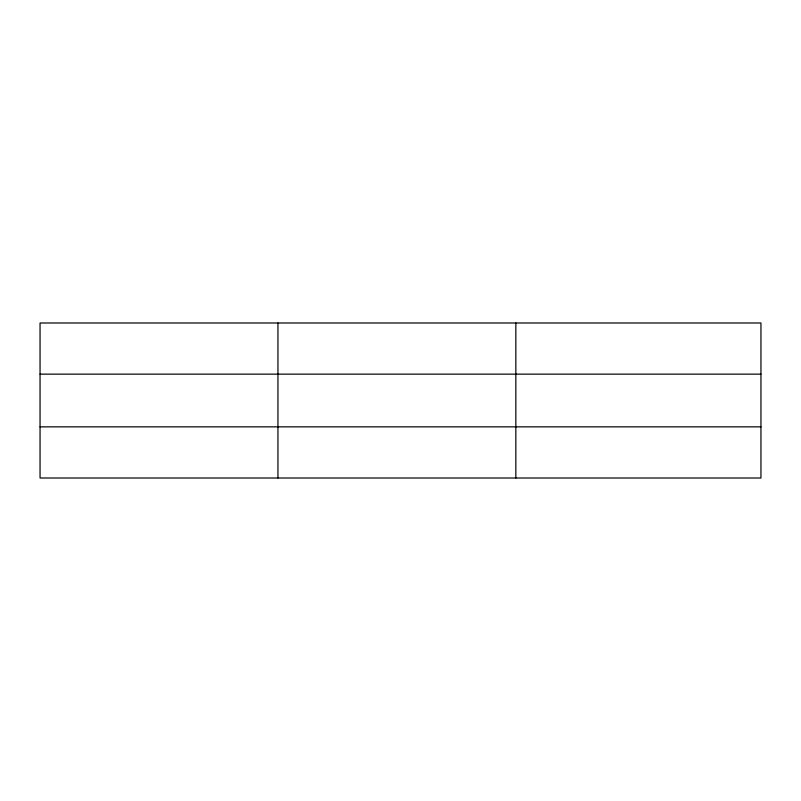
<?xml version="1.0" encoding="UTF-8"?>
<svg xmlns="http://www.w3.org/2000/svg" width="801" height="801" viewBox="0 0 801 801"><rect width="100%" height="100%" fill="white"/><g stroke="black" fill="none" stroke-linecap="round" stroke-linejoin="round"><path stroke-width="1.2" d="M277.947 322.993L277.947 478.007M515.844 322.993L515.844 478.007M760.95 426.853L760.95 478.007L40.05 478.007L40.05 322.993L760.95 322.993L760.95 426.853L40.05 426.853M40.05 374.147L760.95 374.147"/></g></svg>
